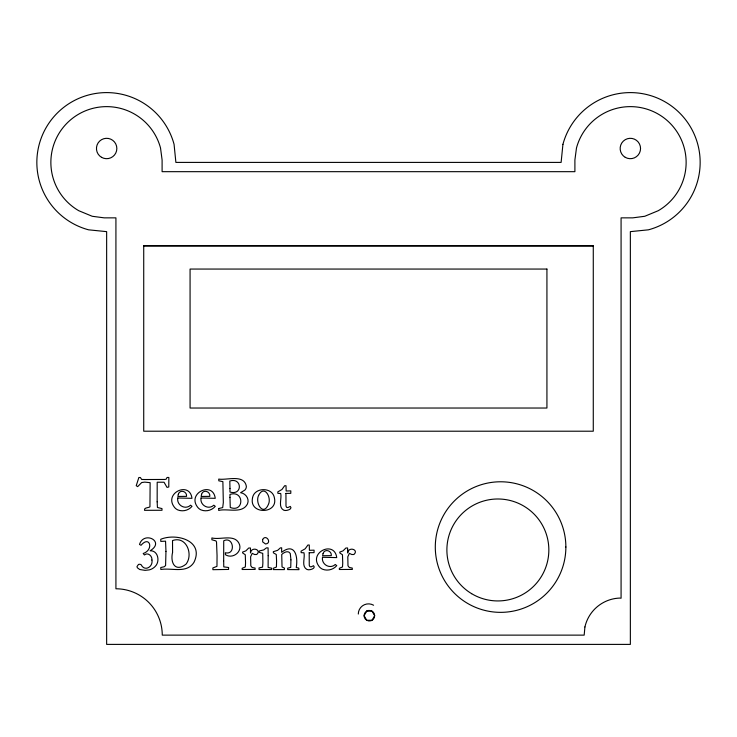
<?xml version="1.0" encoding="UTF-8"?>
<svg xmlns="http://www.w3.org/2000/svg" width="737" height="737" viewBox="0 0 737 737"><rect width="100%" height="100%" fill="white"/><g stroke="black" fill="none" stroke-linecap="round" stroke-linejoin="round"><path stroke-width="1.11" d="M143.724 245.826L593.276 245.826L593.276 431.209L143.724 431.209L143.724 245.826L593.276 245.882M565.85 546.946L565.869 547.066A65.28 65.28 0 0 1 467.94 603.603A65.28 65.28 0 0 1 467.94 490.529A65.28 65.28 0 0 1 565.869 547.066M358.302 614.05A10.198 10.198 0 0 1 373.595 605.224M285.938 493.431L286.002 506.043L286.573 507.314L287.808 507.581L290.304 506.42C293.262 509.166 285.753 511.432 283.634 510.133C277.858 506.899 282.004 498.581 280.705 493.486L277.895 493.357L277.803 491.874L281.93 489.506L284.657 485.729L286.011 485.729L286.159 491.008L290.811 490.888L290.783 493.339L285.938 493.431M309.199 552.722L309.264 565.334L309.826 566.606L311.069 566.873L313.557 565.712C316.523 568.457 309.006 570.714 306.896 569.425C301.12 566.191 305.265 557.872 303.966 552.768L301.157 552.649L301.055 551.165L305.192 548.789L307.919 545.012L309.273 545.012L309.42 550.299L314.073 550.18L314.045 552.621L309.199 552.722M157.165 501.814L157.432 507.489L161.965 508.576L162.011 510.271L144.516 510.317C143.743 507.434 148.469 507.931 149.943 506.881L150.136 482.68L144.738 482.118L141.688 482.551L137.662 486.623L136.234 485.683L138.869 477.512L140.38 477.512L141.661 479.455L144.977 479.529L164.673 479.455L166.111 479.262L167.05 477.465L168.847 477.465L168.773 486.991L167.023 487.378L164.038 482.238L157.193 482.219L157.165 501.814M165.963 551.35L165.595 565.592L164.148 566.781L160.777 567.527L160.823 569.489C171.85 567.637 186.765 573.828 193.942 562.377C204.481 540.857 176.705 532.74 160.749 539.272L160.777 541.409L165.549 541.161L165.963 551.35M229.972 497.411L230.266 507.489C244.463 512.888 244.251 489.755 229.972 494.426L229.972 497.411M290.931 559.88L290.737 567.398L287.688 568.199L287.66 569.581L298.955 569.655L298.761 568.107L296.237 567.536C298.255 556.195 294.772 542.257 281.626 552.308L281.672 547.803L280.364 547.895L277.582 550.373L273.344 551.654L273.363 552.814L276.274 554.491L276.587 561.069L276.421 567.029L273.224 568.319L273.289 569.581L284.362 569.609L284.464 568.107L282.041 566.974L281.727 554.473C283.809 552.418 288.36 549.959 290.277 553.496L290.931 559.88M223.67 560.949L223.772 566.891L228.59 567.499L228.571 569.434L212.892 569.683L212.846 567.96L216.964 566.357L217.056 555.606L216.521 542.008L215.941 540.912L211.897 539.779L211.878 537.946C220.796 540.239 235.591 533.247 239.608 544.827C241.819 552.676 232.072 559.134 225.439 554.703L225.319 552.768C236.126 555.339 233.657 535.854 223.726 540.774L223.67 560.949M229.972 488.419L229.972 492.049C242.98 495.854 241.994 477.023 229.806 481.049L229.972 488.419M250.497 549.544L250.497 552.962C251.234 546.099 262.114 549.719 256.725 554.5L254.587 554.51L252.211 553.349L250.617 556.776L250.81 565.813L252.155 567.499L255.076 568.052L255.168 569.434L242.16 569.489L242.16 568.31L245.329 566.946L245.55 563.022L245.283 554.749L242.666 552.99L242.593 552.087L245.845 550.871L248.701 548.024L250.396 547.969L250.497 549.544M268.185 555.68L268.111 567.407L271.594 568.181L271.548 569.508L259.046 569.535L259 567.96L262.575 567.103L262.879 562.967L262.731 553.349L259.286 552.335L259.286 550.972L263.671 549.931L266.462 547.877L268.084 547.877L268.185 555.68M347.671 549.544L347.671 552.962C348.417 546.099 359.297 549.719 353.907 554.5L351.77 554.51L349.393 553.349L347.8 556.776L347.993 565.813L349.338 567.499L352.249 568.052L352.35 569.434L339.342 569.489L339.342 568.31L342.512 566.946L342.733 563.022L342.465 554.749L339.849 552.99L339.775 552.087L343.018 550.871L345.883 548.024L347.578 547.969L347.671 549.544M172.578 552.372C170.072 562.856 175.277 572.566 186.01 564.183C193.591 554.556 186.387 535.578 172.522 540.571L172.578 552.372M218.732 508.502L218.686 510.446C227.484 508.125 242.105 514.233 247.466 503.951C249.677 498.986 245.753 493.375 240.584 492.703L244.868 490.068A5.362 5.362 0 0 0 246.351 486.282C244.122 473.928 226.793 480.45 218.732 479.087L218.806 480.81L222.878 481.639L223.329 502.542L222.703 507.609L218.732 508.502M258.632 495.356C254.836 502.745 263.137 516.794 268.379 504.477C271.935 497.346 264.058 484.218 258.632 495.356M151.933 560.037C153.305 566.716 144.673 572.032 141.172 564.763A3.132 3.132 0 0 0 138.482 564.45L136.981 566.56L137.349 567.776L139.708 569.498L145.051 570.355L149.187 569.894A12.243 12.243 0 0 0 155.203 566.431C160.251 561.557 158.188 550.364 150.136 550.76C165.585 541.492 143.779 530.529 139.505 544.459L141.034 545.279C149.86 534.933 154.162 549.82 143.208 553.496L144.397 554.952C147.916 551.902 152.439 556.057 151.933 560.037M177.764 497.991C176.465 505.103 185.162 510.253 190.551 505.204L192.007 506.347C188.626 510.419 182.684 511.911 177.792 509.912A8.955 8.955 0 0 1 174.153 506.899C163.789 492.998 189.768 480.773 191.979 498.323L177.764 497.991M201.017 497.991C199.727 505.103 208.424 510.253 213.813 505.204L215.268 506.347C211.888 510.419 205.936 511.911 201.054 509.912A8.955 8.955 0 0 1 197.405 506.899C187.041 492.998 213.03 480.773 215.241 498.323L201.017 497.991M252.469 498.276C249.18 514.721 278.282 514.334 274.413 497.936C272.616 486.678 253.897 487 252.469 498.276M322.502 557.273C321.203 564.385 329.9 569.544 335.289 564.496L336.745 565.638C333.364 569.71 327.421 571.193 322.53 569.204A8.955 8.955 0 0 1 318.891 566.191C308.527 552.28 334.506 540.064 336.726 557.605L322.502 557.273M584.92 626.957L584.174 635.128L162.26 635.128A46.348 46.348 0 0 0 115.921 588.78L115.921 217.857L104.23 217.857L92.217 216.273L78.758 210.708A55.772 55.772 0 0 1 72.696 118.15A55.772 55.772 0 0 1 160.519 147.971L162.103 159.984L162.103 171.675L574.897 171.675L574.897 159.984L576.481 147.971A55.772 55.772 0 0 1 664.304 118.15A55.772 55.772 0 0 1 658.242 210.708L644.783 216.273L632.77 217.857L621.079 217.857L621.079 598.214L619.614 598.076A37.08 37.08 0 0 0 584.92 626.957M562.93 144.341L561.115 162.407L175.885 162.407L174.07 144.341A69.794 69.794 0 0 0 57.293 113.047A69.794 69.794 0 0 0 88.587 229.824L106.644 231.639L106.644 644.396L630.356 644.396L630.356 231.639L648.413 229.824A69.794 69.794 0 0 0 679.707 113.047A69.794 69.794 0 0 0 562.93 144.341M262.648 539.438L262.685 541.916L265.56 543.998C272.414 543.28 266.094 533.588 262.648 539.438M178.336 494.241L177.884 496.434L186.553 496.369C187.253 491.395 179.92 488.99 178.336 494.241M201.597 494.241L201.137 496.434L209.815 496.369C210.515 491.395 203.182 488.99 201.597 494.241M323.073 553.533L322.622 555.726L331.3 555.652C331.991 550.677 324.658 548.282 323.073 553.533M366.731 611.12L364.096 615.699L366.731 620.278L372.019 620.278L374.663 615.699L372.019 611.12L366.731 611.12A5.288 5.288 0 0 0 366.731 620.278A5.288 5.288 0 0 0 374.663 615.699A5.288 5.288 0 0 0 366.731 611.12M546.928 269.06L190.072 269.06L190.072 408.031L546.928 408.031L546.928 269.06M471.625 593.672A50.982 50.982 0 0 0 548.835 550.825A50.982 50.982 0 0 0 473.126 505.389A50.982 50.982 0 0 0 471.625 593.672M625.252 157.331A10.198 10.198 0 0 0 640.545 148.496A10.198 10.198 0 0 0 625.252 139.671A10.198 10.198 0 0 0 625.252 157.331M101.549 157.331A10.198 10.198 0 0 0 116.842 148.496A10.198 10.198 0 0 0 101.549 139.671A10.198 10.198 0 0 0 101.549 157.331"/></g></svg>
